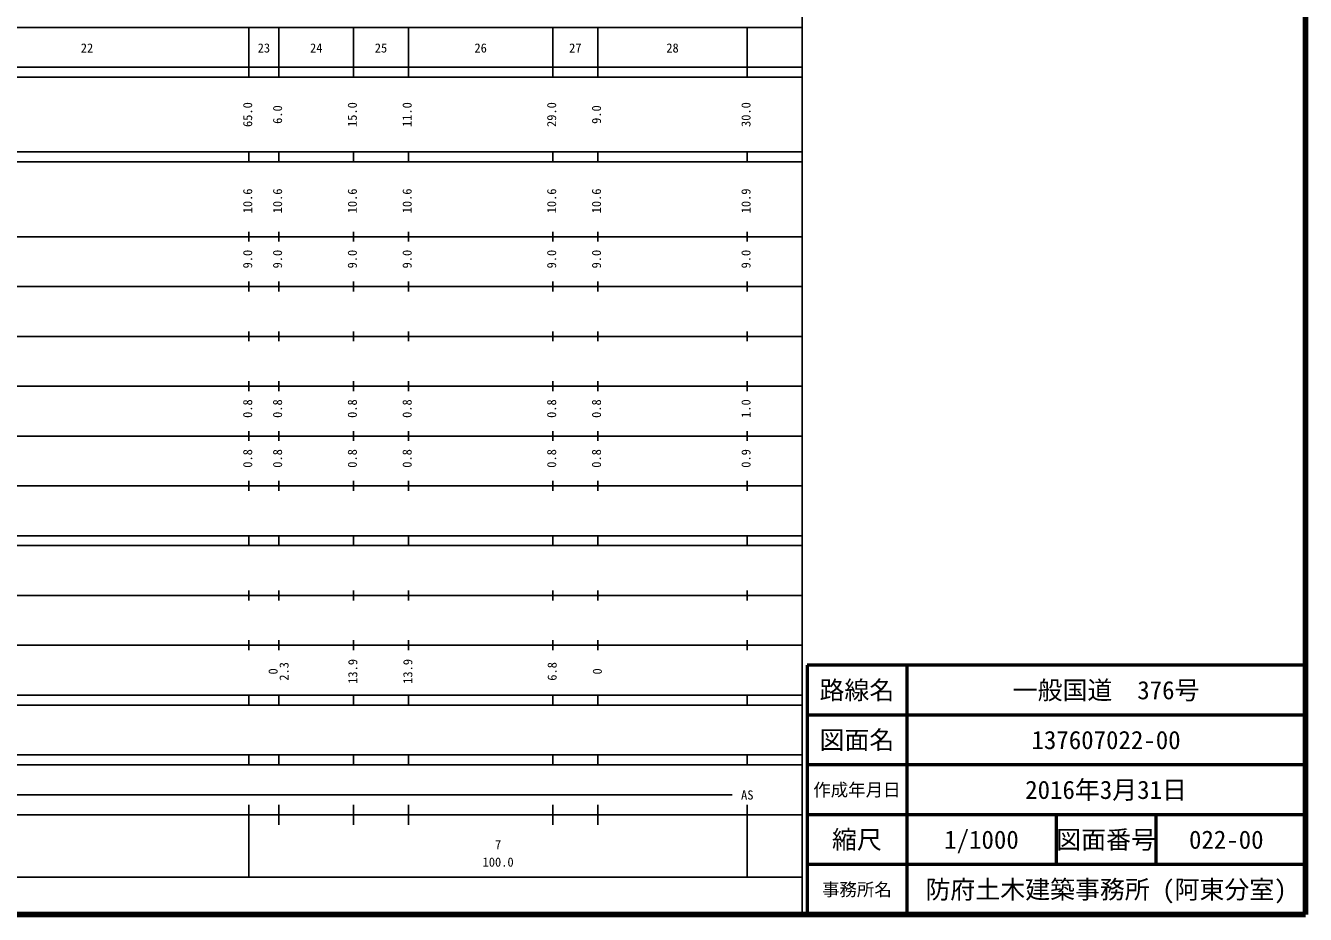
# Model space of a CAD drawing. Units: millimetres on the paper, enlarged 1000 times. Extents: x 40000 to 680000, y 20000 to 380000.
# Drawn here: x 423180 to 680000, y 20000 to 198357 of the extents above; entities that cross this region are included whole.
import ezdxf
from ezdxf.enums import TextEntityAlignment as Align

# ---------------------------------------------------------------- set-up
doc = ezdxf.new("R2010")
doc.units = ezdxf.units.MM
doc.header["$LTSCALE"] = 1000
for name, color, linetype, lineweight in [('M-TTL', 2, 'Continuous', 140), ('M-TTL-BAND', 7, 'Continuous', 25), ('M-TTL-FRAM', 2, 'Continuous', 50), ('M-TTL-LINE', 7, 'Continuous', 50)]:
    doc.layers.add(name, color=color, linetype=linetype, lineweight=lineweight)
doc.layers.add('M-TTL-TXT', color=7, linetype='Continuous')
doc.styles.add('ＭＳ ゴシック', font='')
doc.styles.get('ＭＳ ゴシック').set_extended_font_data('MS Gothic')

msp = doc.modelspace()

# ---------------------------------------------------------------- linework, layer by layer
at = {"layer": 'M-TTL'}
for p, q in [((680000, 20000), (680000, 380000)), ((40000, 20000), (680000, 20000))]:
    msp.add_line(p, q, dxfattribs=at)
at = {"layer": 'M-TTL-BAND'}
for p, q in [((579000, 20000), (579000, 370000)), ((68000, 198000), (579000, 198000)), ((468000, 188000), (468000, 198000)), ((474000, 188000), (474000, 198000)), ((489000, 188000), (489000, 198000)), ((500000, 188000), (500000, 198000)), ((529000, 188000), (529000, 198000)), ((538000, 188000), (538000, 198000)), ((568000, 188000), (568000, 198000)), ((40000, 190000), (579000, 190000)), ((40000, 188000), (579000, 188000)), ((40000, 173000), (579000, 173000)), ((468000, 171000), (468000, 173000)), ((474000, 171000), (474000, 173000)), ((489000, 171000), (489000, 173000)), ((500000, 171000), (500000, 173000)), ((529000, 171000), (529000, 173000)), ((538000, 171000), (538000, 173000)), ((568000, 171000), (568000, 173000)), ((40000, 171000), (579000, 171000)), ((468000, 155000), (468000, 157000)), ((474000, 155000), (474000, 157000)), ((489000, 155000), (489000, 157000)), ((500000, 155000), (500000, 157000)), ((529000, 155000), (529000, 157000)), ((538000, 155000), (538000, 157000)), ((568000, 155000), (568000, 157000)), ((40000, 156000), (579000, 156000)), ((468000, 145000), (468000, 147000)), ((474000, 145000), (474000, 147000)), ((489000, 145000), (489000, 147000)), ((500000, 145000), (500000, 147000)), ((529000, 145000), (529000, 147000)), ((538000, 145000), (538000, 147000)), ((568000, 145000), (568000, 147000)), ((46000, 146000), (579000, 146000)), ((468000, 135000), (468000, 137000)), ((474000, 135000), (474000, 137000)), ((489000, 135000), (489000, 137000)), ((500000, 135000), (500000, 137000)), ((529000, 135000), (529000, 137000)), ((538000, 135000), (538000, 137000)), ((568000, 135000), (568000, 137000)), ((52000, 136000), (579000, 136000)), ((46000, 126000), (579000, 126000)), ((468000, 125000), (468000, 127000)), ((474000, 125000), (474000, 127000)), ((489000, 125000), (489000, 127000)), ((500000, 125000), (500000, 127000)), ((529000, 125000), (529000, 127000)), ((538000, 125000), (538000, 127000)), ((568000, 125000), (568000, 127000)), ((52000, 116000), (579000, 116000)), ((468000, 115000), (468000, 117000)), ((474000, 115000), (474000, 117000)), ((489000, 115000), (489000, 117000)), ((500000, 115000), (500000, 117000)), ((529000, 115000), (529000, 117000)), ((538000, 115000), (538000, 117000)), ((568000, 115000), (568000, 117000)), ((46000, 106000), (579000, 106000)), ((468000, 105000), (468000, 107000)), ((474000, 105000), (474000, 107000)), ((489000, 105000), (489000, 107000)), ((500000, 105000), (500000, 107000)), ((529000, 105000), (529000, 107000)), ((538000, 105000), (538000, 107000)), ((568000, 105000), (568000, 107000)), ((40000, 96000), (579000, 96000)), ((468000, 94000), (468000, 96000)), ((474000, 94000), (474000, 96000)), ((489000, 94000), (489000, 96000)), ((500000, 94000), (500000, 96000)), ((529000, 94000), (529000, 96000)), ((538000, 94000), (538000, 96000)), ((568000, 94000), (568000, 96000)), ((40000, 94000), (579000, 94000)), ((468000, 83000), (468000, 85000)), ((474000, 83000), (474000, 85000)), ((489000, 83000), (489000, 85000)), ((500000, 83000), (500000, 85000)), ((529000, 83000), (529000, 85000)), ((538000, 83000), (538000, 85000)), ((568000, 83000), (568000, 85000)), ((49000, 84000), (579000, 84000)), ((468000, 73000), (468000, 75000)), ((474000, 73000), (474000, 75000)), ((489000, 73000), (489000, 75000)), ((500000, 73000), (500000, 75000)), ((529000, 73000), (529000, 75000)), ((538000, 73000), (538000, 75000)), ((568000, 73000), (568000, 75000)), ((40000, 74000), (579000, 74000)), ((40000, 64000), (579000, 64000)), ((40000, 62000), (579000, 62000)), ((468000, 62000), (468000, 64000)), ((474000, 62000), (474000, 64000)), ((489000, 62000), (489000, 64000)), ((500000, 62000), (500000, 64000)), ((529000, 62000), (529000, 64000)), ((538000, 62000), (538000, 64000)), ((568000, 62000), (568000, 64000)), ((40000, 52000), (579000, 52000)), ((468000, 50000), (468000, 52000)), ((474000, 50000), (474000, 52000)), ((489000, 50000), (489000, 52000)), ((500000, 50000), (500000, 52000)), ((529000, 50000), (529000, 52000)), ((538000, 50000), (538000, 52000)), ((568000, 50000), (568000, 52000)), ((40000, 50000), (579000, 50000)), ((71000, 44000), (565000, 44000)), ((468000, 27500), (468000, 42000)), ((474000, 38000), (474000, 42000)), ((489000, 38000), (489000, 42000)), ((500000, 38000), (500000, 42000)), ((529000, 38000), (529000, 42000)), ((538000, 38000), (538000, 42000)), ((568000, 27500), (568000, 42000)), ((40000, 40000), (579000, 40000)), ((68000, 27500), (579000, 27500))]:
    msp.add_line(p, q, dxfattribs=at)
at = {"layer": 'M-TTL-FRAM'}
for p, q in [((680000, 70000), (580000, 70000)), ((580000, 70000), (580000, 20000))]:
    msp.add_line(p, q, dxfattribs=at)
at = {"layer": 'M-TTL-LINE'}
for p, q in [((600000, 70000), (600000, 20000)), ((680000, 60000), (580000, 60000)), ((680000, 50000), (580000, 50000)), ((680000, 40000), (580000, 40000)), ((630000, 40000), (630000, 30000)), ((650000, 40000), (650000, 30000)), ((680000, 30000), (580000, 30000))]:
    msp.add_line(p, q, dxfattribs=at)

# ---------------------------------------------------------------- texts
at = {"layer": 'M-TTL-BAND', "style": 'ＭＳ ゴシック'}
for s, p in [('22', (435500, 192405)), ('23', (471000, 192405)), ('24', (481500, 192405)), ('25', (494500, 192405)), ('26', (514500, 192405)), ('27', (533500, 192405)), ('28', (553000, 192405)), ('AS', (568000, 42500)), ('7', (518000, 32523)), ('100.0', (518000, 29033))]:
    msp.add_text(s, height=1833, dxfattribs=at).set_placement(p, align=Align.BOTTOM_CENTER)
for s, p in [('65.0', (469198, 180500)), ('15.0', (490198, 180500)), ('11.0', (501198, 180500)), ('29.0', (530198, 180500)), ('30.0', (569198, 180500)), ('6.0', (475198, 180500)), ('9.0', (539198, 180500)), ('10.6', (469198, 163174)), ('10.6', (475198, 163174)), ('10.6', (490198, 163174)), ('10.6', (501198, 163174)), ('10.6', (530198, 163174)), ('10.6', (539198, 163174)), ('10.9', (569198, 163174)), ('9.0', (469198, 151500)), ('9.0', (475198, 151500)), ('9.0', (490198, 151500)), ('9.0', (501198, 151500)), ('9.0', (530198, 151500)), ('9.0', (539198, 151500)), ('9.0', (569198, 151500)), ('0.8', (469198, 121500)), ('0.8', (475198, 121500)), ('0.8', (490198, 121500)), ('0.8', (501198, 121500)), ('0.8', (530198, 121500)), ('0.8', (539198, 121500)), ('1.0', (569198, 121500)), ('0.8', (469198, 111500)), ('0.8', (475198, 111500)), ('0.8', (490198, 111500)), ('0.8', (501198, 111500)), ('0.8', (530198, 111500)), ('0.8', (539198, 111500)), ('0.9', (569198, 111500)), ('2.3', (476502, 68764)), ('13.9', (490295, 68764)), ('13.9', (501336, 68764)), ('6.8', (530298, 68764)), ('0', (474299, 68764)), ('0', (539359, 68764))]:
    msp.add_text(s, height=1833, rotation=90, dxfattribs=at).set_placement(p, align=Align.BOTTOM_CENTER)
at = {"layer": 'M-TTL-TXT', "style": 'ＭＳ ゴシック'}
for s, height, p in [('路線名', 3666, (590000, 65000)), ('路線名', 3666, (590000, 65000)), ('一般国道\u3000376号', 3666, (640000, 65000)), ('図面名', 3666, (590000, 55000)), ('図面名', 3666, (590000, 55000)), ('137607022-00', 3666, (640000, 55000)), ('作成年月日', 2566, (590000, 45000)), ('作成年月日', 2566, (590000, 45000)), ('2016年3月31日', 3666, (640000, 45000)), ('縮尺', 3666, (590000, 35000)), ('縮尺', 3666, (590000, 35000)), ('1/1000', 3666, (615000, 35000)), ('図面番号', 3666, (640000, 35000)), ('図面番号', 3666, (640000, 35000)), ('022-00', 3666, (664125, 35000)), ('事務所名', 2566, (590000, 25000)), ('事務所名', 2566, (590000, 25000)), ('防府土木建築事務所 (阿東分室)', 3666, (640000, 25000))]:
    msp.add_text(s, height=height, dxfattribs=at).set_placement(p, align=Align.MIDDLE_CENTER)

doc.saveas('drawing.dxf')
